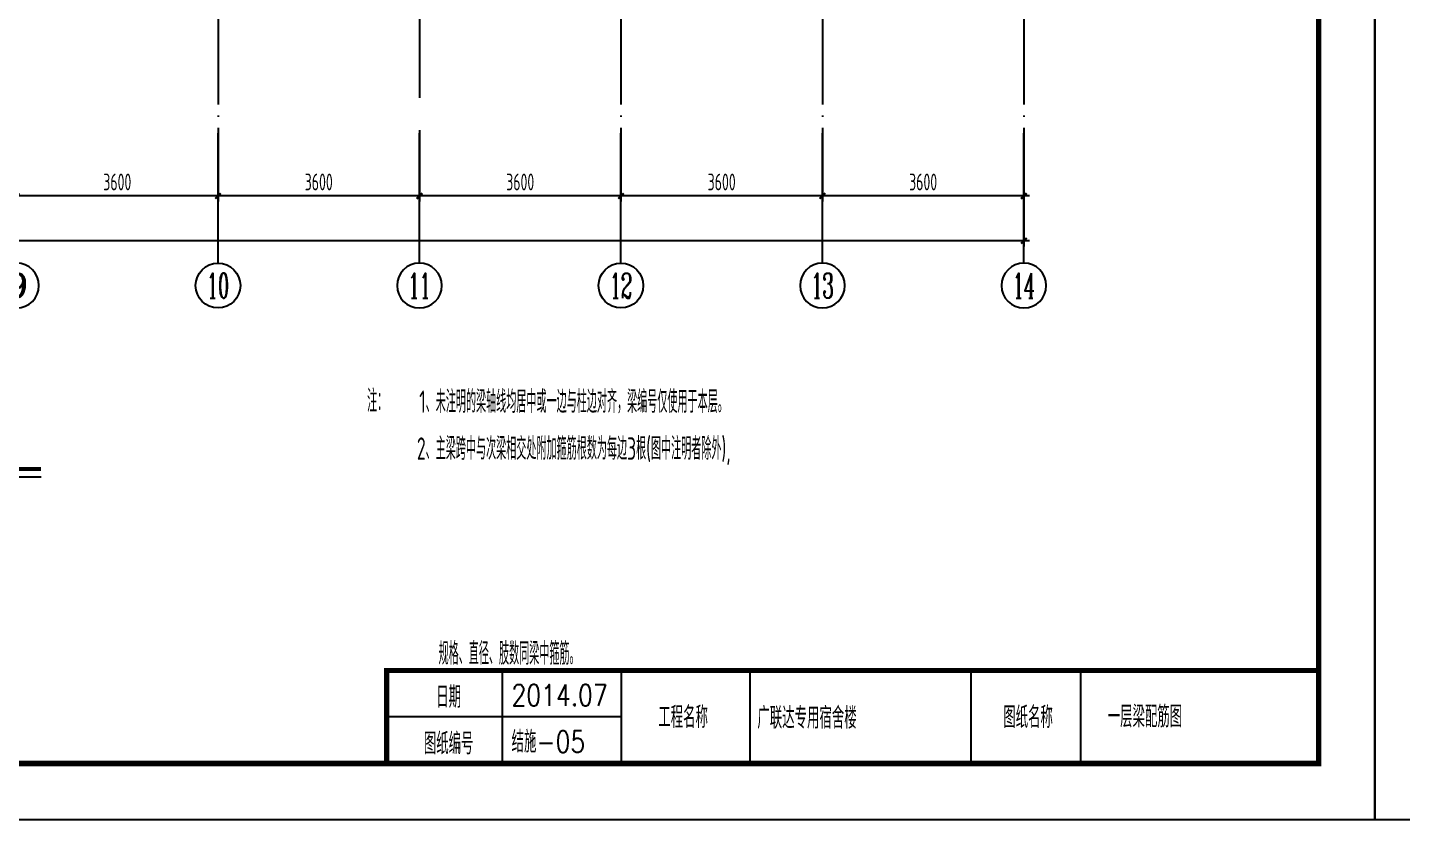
# Model space of a CAD drawing. Extents: x 127019 to 780419, y 327305 to 369305.
# Drawn here: x 399941 to 424494, y 327305 to 341455 of the extents above; entities that cross this region are included whole.
import ezdxf
from ezdxf.enums import TextEntityAlignment as Align

# ---------------------------------------------------------------- set-up
doc = ezdxf.new("R2010")
doc.units = 0
doc.header["$LTSCALE"] = 1000
doc.header["$MEASUREMENT"] = 0
doc.linetypes.add('DOTE', pattern=[2.42, 2, -0.2, 0.02, -0.2])
doc.layers.get('0').update_dxf_attribs({"linetype": 'CONTINUOUS'})
doc.layers.get('Defpoints').update_dxf_attribs({"linetype": 'CONTINUOUS'})
for name, color, linetype in [('AXIS_TEXT', 7, 'CONTINUOUS'), ('DIM', 3, 'CONTINUOUS'), ('DIM_SYMB', 3, 'CONTINUOUS'), ('DOTE', 8, 'DOTE'), ('PUB_TEXT', 7, 'CONTINUOUS'), ('PUB_TITLE', 4, 'CONTINUOUS'), ('文字', 7, 'CONTINUOUS')]:
    doc.layers.add(name, color=color, linetype=linetype)
doc.styles.add('COMPLEX', font='COMPLEX.shx')
doc.styles.add('TSSD_Dimension', font='gbxwxt.shx', dxfattribs={"width": 0.7, "bigfont": 'gbhzfs.shx'})
doc.styles.add('TSSD_Rein', font='tssdeng.shx', dxfattribs={"width": 0.6, "bigfont": 'gbhzfs.shx'})
doc.styles.add('国标仿宋', font='SIMPLEX.shx', dxfattribs={"width": 0.75, "bigfont": 'gbhzfs.shx'})
doc.dimstyles.new('TSSD_100_100', dxfattribs={"dimtxt": 300, "dimasz": 100, "dimexe": 100, "dimexo": 250, "dimgap": 100, "dimtad": 1, "dimdec": 0, "dimzin": 0, "dimdsep": 46, "dimtxsty": 'TSSD_Dimension', "dimblk": 'ARCHTICK', "dimcen": 0, "dimdle": 100, "dimclrt": 7, "dimadec": 0, "dimazin": 0, "dimtfac": 1, "dimtdec": 0, "dimtix": 1, "dimtmove": 2, "dimatfit": 3, "dimfxl": 0, "dimtolj": 1, "dimtzin": 0, "dimarcsym": 0})

# ---------------------------------------------------------------- blocks, each defined once
blk = doc.blocks.new('_axiso')
blk.add_circle((0, 0), 0.5)
at = {"layer": 'AXIS_TEXT', "style": 'COMPLEX', "width": 1.041667}
blk.add_attdef('A', text='', height=0.56, dxfattribs=at).set_placement((-0.25, -0.28), (0.25, -0.28), align=Align.FIT)
blk = doc.blocks.new('_ArchTick')
at = {"color": 0, "linetype": 'ByBlock', "const_width": 0.4}
blk.add_lwpolyline([(-0.5, -0.5), (0.5, 0.5)], dxfattribs=at)
blk = doc.blocks.new('*D890')
at = {"layer": 'Defpoints', "color": 0, "transparency": 16777216}
for p in [(414146, 339870), (417746, 339870), (414146, 338445)]:
    blk.add_point(p, dxfattribs=at)
at = {"layer": 'DIM', "color": 0, "lineweight": -2, "transparency": 16777216}
for p, q in [((414146, 339620), (414146, 338345)), ((417746, 339620), (417746, 338345)), ((417846, 338445), (414046, 338445))]:
    blk.add_line(p, q, dxfattribs=at)
at = {"layer": 'DIM', "color": 0, "lineweight": -2, "transparency": 16777216, "xscale": 100, "yscale": 100, "zscale": 100, "rotation": 180}
blk.add_blockref('_ArchTick', (414146, 338445), dxfattribs=at)
at = {"layer": 'DIM', "color": 0, "lineweight": -2, "transparency": 16777216, "xscale": 100, "yscale": 100, "zscale": 100}
blk.add_blockref('_ArchTick', (417746, 338445), dxfattribs=at)
at = {"layer": 'DIM', "color": 7, "transparency": 16777216, "insert": (415946, 338695), "char_height": 300, "attachment_point": 5, "style": 'TSSD_Dimension'}
blk.add_mtext('\\A1;3600', dxfattribs=at)
blk = doc.blocks.new('*D907')
at = {"layer": 'Defpoints', "color": 0, "transparency": 16777216}
for p in [(370946, 339870), (417746, 339870), (370946, 337645)]:
    blk.add_point(p, dxfattribs=at)
at = {"layer": 'DIM', "color": 0, "lineweight": -2, "transparency": 16777216}
for p, q in [((370946, 339620), (370946, 337545)), ((417746, 339620), (417746, 337545)), ((417846, 337645), (370846, 337645))]:
    blk.add_line(p, q, dxfattribs=at)
at = {"layer": 'DIM', "color": 0, "lineweight": -2, "transparency": 16777216, "xscale": 100, "yscale": 100, "zscale": 100, "rotation": 180.0000000000003}
blk.add_blockref('_ArchTick', (370946, 337645), dxfattribs=at)
at = {"layer": 'DIM', "color": 0, "lineweight": -2, "transparency": 16777216, "xscale": 100, "yscale": 100, "zscale": 100}
blk.add_blockref('_ArchTick', (417746, 337645), dxfattribs=at)
at = {"layer": 'DIM', "color": 7, "transparency": 16777216, "insert": (394346, 337895), "char_height": 300, "attachment_point": 5, "style": 'TSSD_Dimension'}
blk.add_mtext('\\A1;46800', dxfattribs=at)
blk = doc.blocks.new('*D912')
at = {"layer": 'Defpoints', "color": 0, "transparency": 16777216}
for p in [(403346, 339870), (406946, 339870), (403346, 338445)]:
    blk.add_point(p, dxfattribs=at)
at = {"layer": 'DIM', "color": 0, "lineweight": -2, "transparency": 16777216}
for p, q in [((403346, 339620), (403346, 338345)), ((406946, 339620), (406946, 338345)), ((407046, 338445), (403246, 338445))]:
    blk.add_line(p, q, dxfattribs=at)
at = {"layer": 'DIM', "color": 0, "lineweight": -2, "transparency": 16777216, "xscale": 100, "yscale": 100, "zscale": 100, "rotation": 180}
blk.add_blockref('_ArchTick', (403346, 338445), dxfattribs=at)
at = {"layer": 'DIM', "color": 0, "lineweight": -2, "transparency": 16777216, "xscale": 100, "yscale": 100, "zscale": 100}
blk.add_blockref('_ArchTick', (406946, 338445), dxfattribs=at)
at = {"layer": 'DIM', "color": 7, "transparency": 16777216, "insert": (405146, 338695), "char_height": 300, "attachment_point": 5, "style": 'TSSD_Dimension'}
blk.add_mtext('\\A1;3600', dxfattribs=at)
blk = doc.blocks.new('*D913')
at = {"layer": 'Defpoints', "color": 0, "transparency": 16777216}
for p in [(410546, 339870), (414146, 339870), (410546, 338445)]:
    blk.add_point(p, dxfattribs=at)
at = {"layer": 'DIM', "color": 0, "lineweight": -2, "transparency": 16777216}
for p, q in [((410546, 339620), (410546, 338345)), ((414146, 339620), (414146, 338345)), ((414246, 338445), (410446, 338445))]:
    blk.add_line(p, q, dxfattribs=at)
at = {"layer": 'DIM', "color": 0, "lineweight": -2, "transparency": 16777216, "xscale": 100, "yscale": 100, "zscale": 100, "rotation": 180}
blk.add_blockref('_ArchTick', (410546, 338445), dxfattribs=at)
at = {"layer": 'DIM', "color": 0, "lineweight": -2, "transparency": 16777216, "xscale": 100, "yscale": 100, "zscale": 100}
blk.add_blockref('_ArchTick', (414146, 338445), dxfattribs=at)
at = {"layer": 'DIM', "color": 7, "transparency": 16777216, "insert": (412346, 338695), "char_height": 300, "attachment_point": 5, "style": 'TSSD_Dimension'}
blk.add_mtext('\\A1;3600', dxfattribs=at)
blk = doc.blocks.new('*D923')
at = {"layer": 'Defpoints', "color": 0, "transparency": 16777216}
for p in [(399746, 339870), (403346, 339870), (399746, 338445)]:
    blk.add_point(p, dxfattribs=at)
at = {"layer": 'DIM', "color": 0, "lineweight": -2, "transparency": 16777216}
for p, q in [((399746, 339620), (399746, 338345)), ((403346, 339620), (403346, 338345)), ((403446, 338445), (399646, 338445))]:
    blk.add_line(p, q, dxfattribs=at)
at = {"layer": 'DIM', "color": 0, "lineweight": -2, "transparency": 16777216, "xscale": 100, "yscale": 100, "zscale": 100, "rotation": 180}
blk.add_blockref('_ArchTick', (399746, 338445), dxfattribs=at)
at = {"layer": 'DIM', "color": 0, "lineweight": -2, "transparency": 16777216, "xscale": 100, "yscale": 100, "zscale": 100}
blk.add_blockref('_ArchTick', (403346, 338445), dxfattribs=at)
at = {"layer": 'DIM', "color": 7, "transparency": 16777216, "insert": (401546, 338695), "char_height": 300, "attachment_point": 5, "style": 'TSSD_Dimension'}
blk.add_mtext('\\A1;3600', dxfattribs=at)
blk = doc.blocks.new('*D924')
at = {"layer": 'Defpoints', "color": 0, "transparency": 16777216}
for p in [(406946, 339870), (410546, 339870), (406946, 338445)]:
    blk.add_point(p, dxfattribs=at)
at = {"layer": 'DIM', "color": 0, "lineweight": -2, "transparency": 16777216}
for p, q in [((406946, 339620), (406946, 338345)), ((410546, 339620), (410546, 338345)), ((410646, 338445), (406846, 338445))]:
    blk.add_line(p, q, dxfattribs=at)
at = {"layer": 'DIM', "color": 0, "lineweight": -2, "transparency": 16777216, "xscale": 100, "yscale": 100, "zscale": 100, "rotation": 180}
blk.add_blockref('_ArchTick', (406946, 338445), dxfattribs=at)
at = {"layer": 'DIM', "color": 0, "lineweight": -2, "transparency": 16777216, "xscale": 100, "yscale": 100, "zscale": 100}
blk.add_blockref('_ArchTick', (410546, 338445), dxfattribs=at)
at = {"layer": 'DIM', "color": 7, "transparency": 16777216, "insert": (408746, 338695), "char_height": 300, "attachment_point": 5, "style": 'TSSD_Dimension'}
blk.add_mtext('\\A1;3600', dxfattribs=at)

msp = doc.modelspace()

# ---------------------------------------------------------------- linework, layer by layer
at = {"layer": 'DIM'}
for p, q in [((403345.9, 337244.8), (403345.9, 339569.8)), ((406945.9, 337244.8), (406945.9, 339569.8)), ((410545.9, 337244.8), (410545.9, 339569.8)), ((414145.9, 337244.8), (414145.9, 339569.8)), ((417745.9, 337244.8), (417745.9, 339569.8))]:
    msp.add_line(p, q, dxfattribs=at)
at = {"layer": 'DIM_SYMB', "const_width": 70}
msp.add_lwpolyline([(392465.9, 333565.9), (400185.4, 333565.9)], dxfattribs=at)
at = {"layer": 'DIM_SYMB'}
msp.add_lwpolyline([(392465.9, 333425.9), (400185.4, 333425.9)], dxfattribs=at)
at = {"layer": 'DOTE'}
for p, q in [((403345.9, 361440.2), (403345.9, 339619.8)), ((406945.9, 361440.2), (406945.9, 340196.9)), ((410545.9, 361440.2), (410545.9, 339619.8)), ((414145.9, 361440.2), (414145.9, 339619.8)), ((417745.9, 361440.2), (417745.9, 339619.8))]:
    msp.add_line(p, q, dxfattribs=at)
at = {"layer": 'PUB_TITLE'}
for points in [[(364619.2, 327305.3), (424019.2, 327305.3), (424019.2, 369305.3), (364619.2, 369305.3)], [(424019.2, 327305.3), (483419.2, 327305.3), (483419.2, 369305.3), (424019.2, 369305.3)]]:
    msp.add_lwpolyline(points, close=True, dxfattribs=at)
at = {"layer": 'PUB_TITLE', "const_width": 100}
msp.add_lwpolyline([(365613.9, 328305.3), (423013.9, 328305.3), (423013.9, 368305.3), (365613.9, 368305.3)], close=True, dxfattribs=at)
at = {"layer": '文字'}
for p, q in [((408423.7, 329968.5), (408423.7, 328305.3)), ((410548.9, 329968.5), (410548.9, 328305.3)), ((412850.1, 329968.5), (412850.1, 328305.3)), ((416796.1, 329968.5), (416796.1, 328305.3)), ((418760.4, 329968.5), (418760.4, 328305.3)), ((410548.9, 329136.9), (406359.4, 329136.9))]:
    msp.add_line(p, q, dxfattribs=at)
at = {"layer": '文字', "const_width": 92.4}
msp.add_lwpolyline([(406359.4, 329968.5), (406359.4, 328305.3), (423013.9, 328305.3), (423013.9, 329968.5)], close=True, dxfattribs=at)

# ---------------------------------------------------------------- block references
at = {"layer": 'DIM'}
ref = msp.add_blockref('_axiso', (399745.9, 336844.8), dxfattribs=dict(at, xscale=-800, yscale=800, zscale=800, rotation=180))
ref.add_attrib('A', '9', dxfattribs={"layer": 'AXIS_TEXT', "height": 448, "style": 'COMPLEX', "width": 1.339286}).set_placement((399545.9, 336620.8), (399945.9, 336620.8), align=Align.FIT)
ref = msp.add_blockref('_axiso', (403345.9, 336844.8), dxfattribs=dict(at, xscale=800, yscale=800, zscale=800))
ref.add_attrib('A', '10', dxfattribs={"layer": 'AXIS_TEXT', "height": 448, "style": 'COMPLEX', "width": 0.646552}).set_placement((403145.9, 336620.8), (403545.9, 336620.8), align=Align.FIT)
ref = msp.add_blockref('_axiso', (406945.9, 336844.8), dxfattribs=dict(at, xscale=-800, yscale=800, zscale=800, rotation=180))
ref.add_attrib('A', '11', dxfattribs={"layer": 'AXIS_TEXT', "height": 448, "style": 'COMPLEX', "width": 0.78125}).set_placement((406745.9, 336620.8), (407145.9, 336620.8), align=Align.FIT)
ref = msp.add_blockref('_axiso', (410545.9, 336844.8), dxfattribs=dict(at, xscale=800, yscale=800, zscale=800))
ref.add_attrib('A', '12', dxfattribs={"layer": 'AXIS_TEXT', "height": 448, "style": 'COMPLEX', "width": 0.646552}).set_placement((410345.9, 336620.8), (410745.9, 336620.8), align=Align.FIT)
ref = msp.add_blockref('_axiso', (414145.9, 336844.8), dxfattribs=dict(at, xscale=-800, yscale=800, zscale=800, rotation=180))
ref.add_attrib('A', '13', dxfattribs={"layer": 'AXIS_TEXT', "height": 448, "style": 'COMPLEX', "width": 0.646552}).set_placement((413945.9, 336620.8), (414345.9, 336620.8), align=Align.FIT)
ref = msp.add_blockref('_axiso', (417745.9, 336844.8), dxfattribs=dict(at, xscale=-800, yscale=800, zscale=800, rotation=180))
ref.add_attrib('A', '14', dxfattribs={"layer": 'AXIS_TEXT', "height": 448, "style": 'COMPLEX', "width": 0.604839}).set_placement((417545.9, 336620.8), (417945.9, 336620.8), align=Align.FIT)

# ---------------------------------------------------------------- texts
at = {"layer": 'PUB_TEXT', "style": 'TSSD_Rein', "width": 0.6}
for s, p in [('注：', (406009.7, 334582.9)), ('1、未注明的梁轴线均居中或一边与柱边对齐，梁编号仅使用于本层。', (406941.9, 334570.1)), ('2、主梁跨中与次梁相交处附加箍筋根数为每边3根(图中注明者除外),', (406899.5, 333732.1))]:
    msp.add_text(s, height=400, dxfattribs=at).set_placement(p)
msp.add_text('规格、直径、肢数同梁中箍筋。', height=400, dxfattribs=at).set_placement((407287.2, 329949.9), align=Align.BOTTOM_LEFT)
at = {"layer": '文字', "style": '国标仿宋', "width": 0.8}
for s, p in [('日期', (407466.8, 329300.7)), ('工程名称', (411657.2, 328940.5)), ('图纸名称', (417821.2, 328939)), ('图纸编号', (407466.8, 328469.1))]:
    msp.add_text(s, height=385, dxfattribs=at).set_placement(p, align=Align.CENTER)
for s, p in [('2014.07', (408591.6, 329334.2)), ('广联达专用宿舍楼', (412984.3, 328928.3)), ('一层梁配筋图', (419244.1, 328951.4)), ('结施-05', (408591.6, 328502.6))]:
    msp.add_text(s, height=385, dxfattribs=at).set_placement(p)

# ---------------------------------------------------------------- dimensions: what is measured, and where the dimension line sits
at = {"layer": 'DIM'}
for p2, distance, picture, middle in [((370945.9, 339869.8), 2225, '*D907', (394345.9, 337894.8)), ((414145.9, 339869.8), 1425, '*D890', (415945.9, 338694.8))]:
    dim = msp.add_aligned_dim(p1=(417745.9, 339869.8), p2=p2, distance=distance, dimstyle='TSSD_100_100', dxfattribs=at)
    dim.commit()
    dim.dimension.update_dxf_attribs({"geometry": picture, "text_midpoint": middle})
for base, p1, p2, picture, middle in [((399745.9, 338444.8), (403345.9, 339869.8), (399745.9, 339869.8), '*D923', (401545.9, 338694.8)), ((403345.9, 338444.8), (406945.9, 339869.8), (403345.9, 339869.8), '*D912', (405145.9, 338694.8)), ((406945.9, 338444.8), (410545.9, 339869.8), (406945.9, 339869.8), '*D924', (408745.9, 338694.8)), ((410545.9, 338444.8), (414145.9, 339869.8), (410545.9, 339869.8), '*D913', (412345.9, 338694.8))]:
    dim = msp.add_linear_dim(base=base, p1=p1, p2=p2, dimstyle='TSSD_100_100', dxfattribs=at)
    dim.commit()
    dim.dimension.update_dxf_attribs({"geometry": picture, "text_midpoint": middle})

doc.saveas('drawing.dxf')
